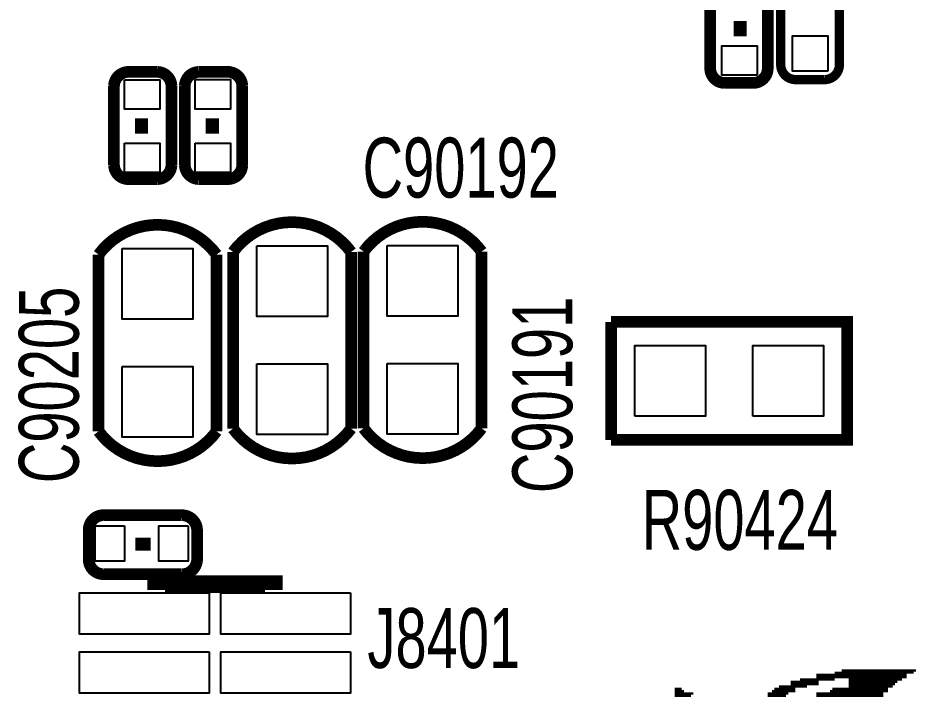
# Model space of a CAD drawing. Extents: x -74 to 86, y -71 to 30.
# Drawn here: x -23 to -15.37, y 2.03 to 7.78 of the extents above; entities that cross this region are included whole.
import ezdxf

# ---------------------------------------------------------------- set-up
doc = ezdxf.new("R2010")
doc.units = 0
for name, color, linetype in [('BG_SILKSCREEN_TOP', 2, 'CONTINUOUS'), ('PG_SILKSCREEN_TOP', 6, 'CONTINUOUS'), ('PIN_SOLDERMASK_TOP', 7, 'CONTINUOUS'), ('RD_SILKSCREEN_TOP', 8, 'CONTINUOUS')]:
    doc.layers.add(name, color=color, linetype=linetype)

msp = doc.modelspace()

# ---------------------------------------------------------------- linework, layer by layer
at = {"layer": 'BG_SILKSCREEN_TOP', "const_width": 0.019558}
for points in [[(-16.223234, 2.21361), (-15.456154, 2.21361)], [(-16.066008, 2.233168), (-15.397226, 2.233168)], [(-16.006826, 2.252726), (-15.377668, 2.252726)], [(-16.439642, 2.154428), (-16.203676, 2.154428)], [(-16.439642, 2.13487), (-16.203676, 2.13487)], [(-16.360902, 2.17424), (-16.066008, 2.17424)], [(-16.223234, 2.193798), (-15.456154, 2.193798)], [(-15.947898, 2.17424), (-15.495524, 2.17424)], [(-15.947898, 2.154428), (-15.534894, 2.154428)], [(-15.947898, 2.13487), (-15.554452, 2.13487)], [(-17.422876, 2.0955), (-17.363948, 2.0955)], [(-17.422876, 2.075942), (-17.344136, 2.075942)], [(-17.422876, 2.05613), (-17.265396, 2.05613)], [(-16.636238, 2.05613), (-16.4592, 2.05613)], [(-16.596868, 2.075942), (-16.400272, 2.075942)], [(-16.57731, 2.0955), (-16.400272, 2.0955)], [(-16.53794, 2.115312), (-16.301974, 2.115312)], [(-16.223234, 2.05613), (-15.653004, 2.05613)], [(-16.105124, 2.075942), (-15.613634, 2.075942)], [(-16.085566, 2.0955), (-15.613634, 2.0955)], [(-15.947898, 2.115312), (-15.574264, 2.115312)], [(-17.422876, 2.036572), (-17.285208, 2.036572)], [(-16.636238, 2.036572), (-16.478758, 2.036572)], [(-16.223234, 2.036572), (-15.653004, 2.036572)]]:
    msp.add_lwpolyline(points, dxfattribs=at)
at = {"layer": 'PG_SILKSCREEN_TOP'}
for points, const_width in [([(-17.12214, 7.3533), (-17.12214, 8.02386, -0.397554), (-17.00276, 8.14324)], 0.09906), ([(-16.524224, 7.3914), (-16.524224, 8.0518, -0.42804), (-16.394684, 8.18134)], 0.07874), ([(-16.026384, 8.0518), (-16.026384, 7.3914, -0.42804), (-16.155924, 7.26186)], 0.07874), ([(-16.63446, 8.02386), (-16.63446, 7.3533, -0.395283), (-16.75384, 7.23392)], 0.09906), ([(-17.00276, 7.23392, -0.396032), (-17.12214, 7.3533)], 0.09906), ([(-16.394684, 7.26186, -0.42804), (-16.524224, 7.3914)], 0.07874), ([(-22.18055, 6.537452), (-22.18055, 7.208012, -0.395283), (-22.06117, 7.327392)], 0.09906), ([(-21.81225, 7.327392, -0.396032), (-21.69287, 7.208012)], 0.09906), ([(-21.57984, 6.537706), (-21.57984, 7.208266, -0.395283), (-21.46046, 7.327646)], 0.09906), ([(-21.21154, 7.327646, -0.396032), (-21.09216, 7.208266)], 0.09906), ([(-21.69287, 7.208012), (-21.69287, 6.537452, -0.397554), (-21.81225, 6.418072)], 0.09906), ([(-21.09216, 7.208266), (-21.09216, 6.537706, -0.397554), (-21.21154, 6.418326)], 0.09906), ([(-21.81225, 6.418072), (-22.06117, 6.418072, -0.396798), (-22.18055, 6.537452)], 0.09906), ([(-21.21154, 6.418326), (-21.46046, 6.418326, -0.396798), (-21.57984, 6.537706)], 0.09906), ([(-20.169632, 5.800852, 0.504821), (-21.170392, 5.800852)], 0.09906), ([(-19.061684, 5.8039, 0.504821), (-20.062444, 5.8039)], 0.09906), ([(-21.310346, 5.778246, 0.504821), (-22.311106, 5.778246)], 0.09906), ([(-20.169632, 4.302252, -0.505878), (-21.170392, 4.302252)], 0.09906), ([(-19.061684, 4.3053, -0.505878), (-20.062444, 4.3053)], 0.09906), ([(-21.310346, 4.279646, -0.505878), (-22.311106, 4.279646)], 0.09906), ([(-22.394926, 3.197606), (-22.394926, 3.436366, -0.435966), (-22.26564, 3.5687)], 0.09906), ([(-22.26564, 3.5687), (-21.60524, 3.568192, -0.424973), (-21.4757, 3.43662)], 0.09906), ([(-21.60524, 3.067812), (-22.26564, 3.06832, -0.431901), (-22.394926, 3.197606)], 0.09906), ([(-21.4757, 3.197606, -0.422376), (-21.60524, 3.067812)], 0.09906)]:
    msp.add_lwpolyline(points, format="xyb", dxfattribs=dict(at, const_width=const_width))
for points, const_width in [([(-16.81226, 7.69366), (-16.92402, 7.69366)], 0.12954), ([(-22.06117, 7.327392), (-21.81225, 7.327392)], 0.09906), ([(-21.46046, 7.327646), (-21.21154, 7.327646)], 0.09906), ([(-16.75384, 7.23392), (-17.00276, 7.23392)], 0.09906), ([(-16.155924, 7.26186), (-16.394684, 7.26186)], 0.07874), ([(-22.00275, 6.867652), (-21.89099, 6.867652)], 0.12954), ([(-21.40204, 6.867906), (-21.29028, 6.867906)], 0.12954), ([(-22.311106, 5.778246), (-22.311106, 4.279646)], 0.09906), ([(-21.310346, 4.279646), (-21.310346, 5.778246)], 0.09906), ([(-21.170392, 5.800852), (-21.170392, 4.302252)], 0.09906), ([(-20.169632, 4.302252), (-20.169632, 5.800852)], 0.09906), ([(-20.062444, 5.8039), (-20.062444, 4.3053)], 0.09906), ([(-19.061684, 4.3053), (-19.061684, 5.8039)], 0.09906), ([(-17.963388, 5.207762), (-17.963388, 4.207002)], 0.09906), ([(-17.963388, 4.207002), (-15.961868, 4.207002), (-15.961868, 5.207762), (-17.963388, 5.207762)], 0.09906), ([(-21.935186, 3.377946), (-21.935186, 3.268726)], 0.12954), ([(-21.4757, 3.43662), (-21.4757, 3.197606)], 0.09906), ([(-20.824444, 2.935478), (-20.824444, 2.983738), (-21.822664, 2.983738), (-21.822664, 2.935478)], 0.14986)]:
    msp.add_lwpolyline(points, dxfattribs=dict(at, const_width=const_width))
at = {"layer": 'PIN_SOLDERMASK_TOP'}
for points in [[(-16.125444, 7.33298), (-16.425164, 7.33298), (-16.425164, 7.6327), (-16.125444, 7.6327)], [(-16.72336, 7.29996), (-17.02308, 7.29996), (-17.02308, 7.54888), (-16.72336, 7.54888)], [(-22.09165, 7.261352), (-21.79193, 7.261352), (-21.79193, 7.012432), (-22.09165, 7.012432)], [(-21.49094, 7.261606), (-21.19122, 7.261606), (-21.19122, 7.012686), (-21.49094, 7.012686)], [(-22.09165, 6.722872), (-21.79193, 6.722872), (-21.79193, 6.473952), (-22.09165, 6.473952)], [(-21.49094, 6.723126), (-21.19122, 6.723126), (-21.19122, 6.474206), (-21.49094, 6.474206)], [(-22.110446, 5.829046), (-21.511006, 5.829046), (-21.511006, 5.229606), (-22.110446, 5.229606)], [(-20.969732, 5.851652), (-20.370292, 5.851652), (-20.370292, 5.252212), (-20.969732, 5.252212)], [(-19.861784, 5.8547), (-19.262344, 5.8547), (-19.262344, 5.25526), (-19.861784, 5.25526)], [(-17.762728, 4.407662), (-17.762728, 5.007102), (-17.163288, 5.007102), (-17.163288, 4.407662)], [(-16.761968, 4.407662), (-16.761968, 5.007102), (-16.162528, 5.007102), (-16.162528, 4.407662)], [(-22.110446, 4.828286), (-21.511006, 4.828286), (-21.511006, 4.228846), (-22.110446, 4.228846)], [(-20.969732, 4.850892), (-20.370292, 4.850892), (-20.370292, 4.251452), (-20.969732, 4.251452)], [(-19.861784, 4.85394), (-19.262344, 4.85394), (-19.262344, 4.2545), (-19.861784, 4.2545)], [(-22.09038, 3.47726), (-22.09038, 3.17754), (-22.3393, 3.17754), (-22.3393, 3.47726)], [(-21.5519, 3.47726), (-21.5519, 3.17754), (-21.80082, 3.17754), (-21.80082, 3.47726)], [(-21.374354, 2.910078), (-21.374354, 2.559558), (-22.474174, 2.559558), (-22.474174, 2.910078)], [(-20.175474, 2.910078), (-20.175474, 2.559558), (-21.275294, 2.559558), (-21.275294, 2.910078)], [(-21.374354, 2.409698), (-21.374354, 2.059178), (-22.474174, 2.059178), (-22.474174, 2.409698)], [(-20.175474, 2.409698), (-20.175474, 2.059178), (-21.275294, 2.059178), (-21.275294, 2.409698)]]:
    msp.add_lwpolyline(points, close=True, dxfattribs=at)

# ---------------------------------------------------------------- texts
at = {"layer": 'RD_SILKSCREEN_TOP', "width": 0.7}
for s, p in [('C90192', (-20.071588, 6.261862)), ('R90424', (-17.7038, 3.275076)), ('J8401', (-20.03044, 2.272538))]:
    msp.add_text(s, height=0.508, dxfattribs=at).set_placement(p)
for s, p in [('C90205', (-22.479508, 3.840226)), ('C90191', (-18.292826, 3.755898))]:
    msp.add_text(s, height=0.508, rotation=90, dxfattribs=at).set_placement(p)

doc.saveas('drawing.dxf')
